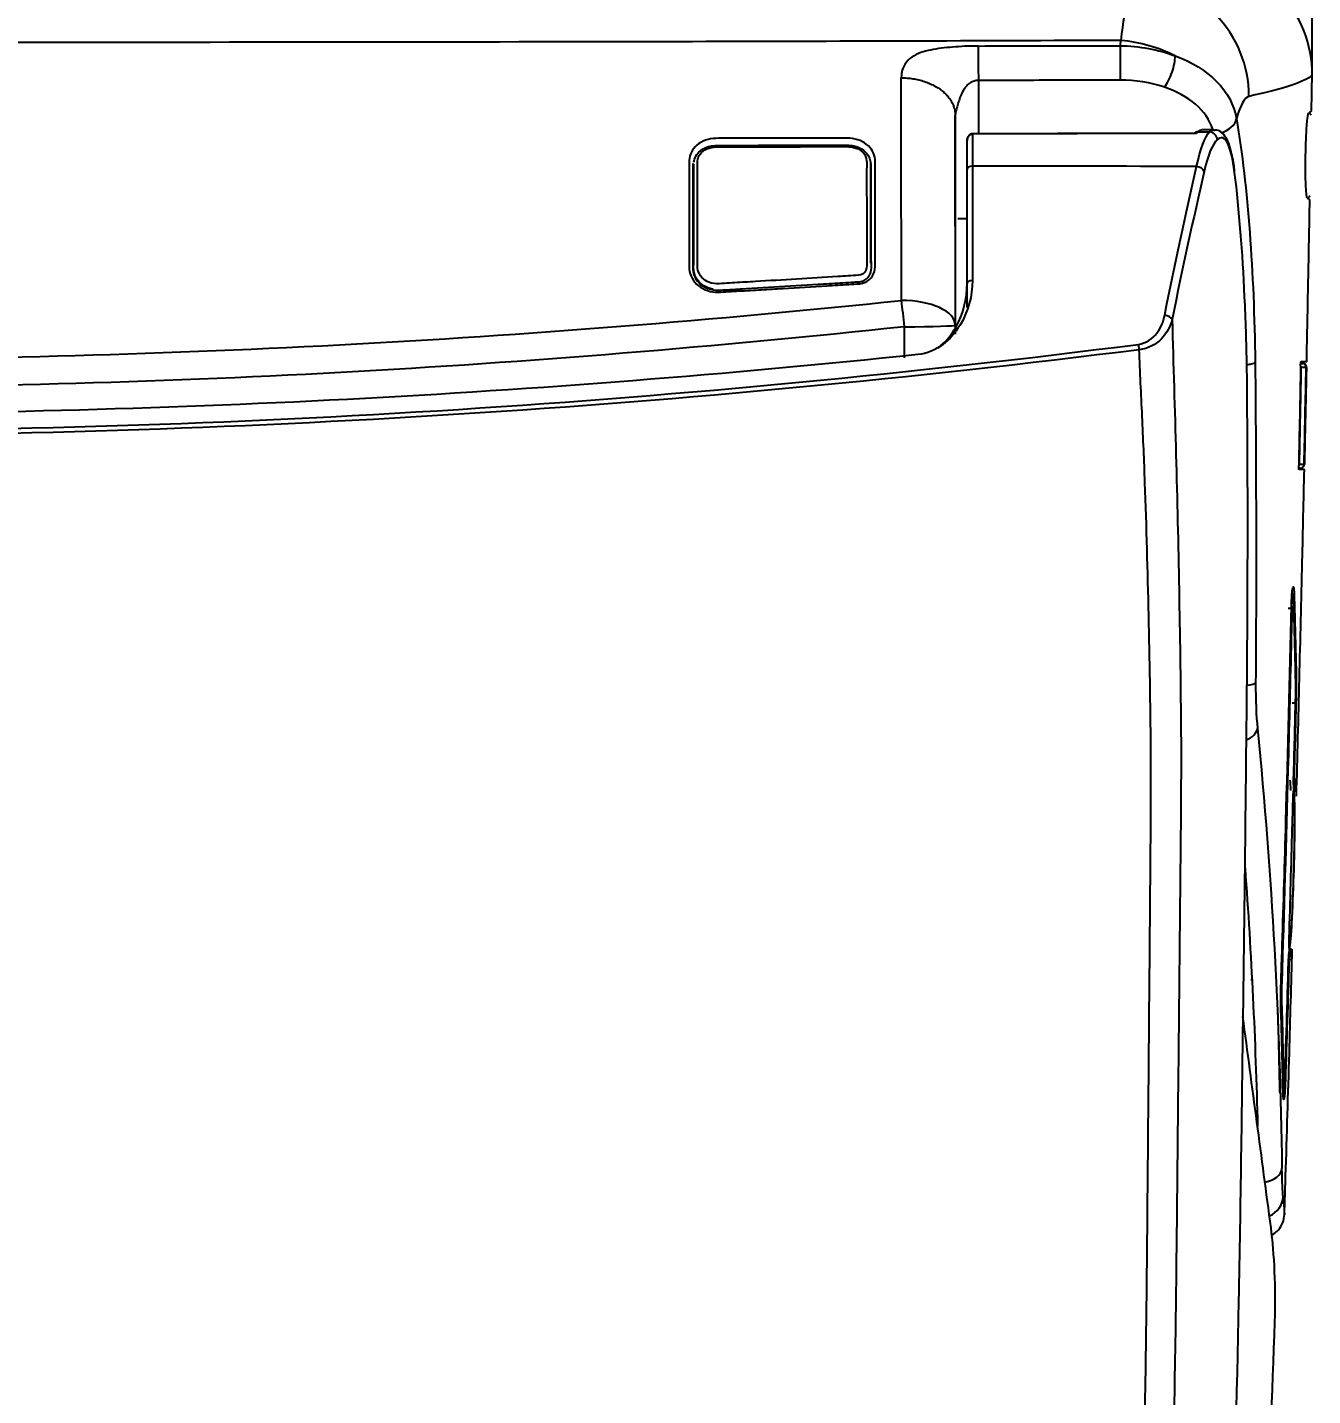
# Model space of a CAD drawing. Header units: millimetres. Extents: x 28 to 2364, y 8 to 1657.
# Drawn here: x 1262.8 to 1430, y 1244.9 to 1422.9 of the extents above; entities that cross this region are included whole.
import ezdxf

# ---------------------------------------------------------------- set-up
doc = ezdxf.new("R2010")
doc.units = ezdxf.units.MM
doc.layers.get('Defpoints').update_dxf_attribs({"linetype": 'CONTINUOUS'})
doc.layers.add('1LINE', color=7, linetype='CONTINUOUS')
doc.styles.add('Annotative', font='malgun.ttf')
doc.dimstyles.new('WOO', dxfattribs={"dimtxt": 20, "dimasz": 2, "dimexe": 1.25, "dimexo": 0.3, "dimgap": 1, "dimtad": 1, "dimdec": 1, "dimzin": 1, "dimdsep": 46, "dimtxsty": 'Annotative', "dimcen": 0, "dimclrd": 1, "dimclre": 1, "dimclrt": 2, "dimadec": 0, "dimazin": 0, "dimtfac": 1, "dimtdec": 1, "dimtofl": 0, "dimtmove": 0, "dimatfit": 3, "dimfxl": 0, "dimarcsym": 0})

# ---------------------------------------------------------------- blocks, each defined once
blk = doc.blocks.new('*D24')
at = {"layer": '1LINE', "color": 1, "lineweight": -2}
for p, q in [((1030.33, 1420.06), (1030.33, 1493.99)), ((1429.89, 1416.94), (1429.89, 1493.99)), ((1032.33, 1492.74), (1427.89, 1492.74))]:
    blk.add_line(p, q, dxfattribs=at)
at = {"layer": '1LINE', "color": 1}
for points in [[(1032.33, 1493.08), (1032.33, 1492.41), (1030.33, 1492.74)], [(1427.89, 1493.08), (1427.89, 1492.41), (1429.89, 1492.74)]]:
    blk.add_solid(points, dxfattribs=at)
at = {"layer": 'Defpoints', "color": 0}
for p in [(1429.89, 1492.74), (1030.33, 1419.76), (1429.89, 1416.64)]:
    blk.add_point(p, dxfattribs=at)
at = {"layer": '1LINE', "color": 2, "insert": (1230.11, 1504.08), "char_height": 20, "attachment_point": 5, "style": 'Annotative'}
blk.add_mtext('393', dxfattribs=at)

msp = doc.modelspace()

# ---------------------------------------------------------------- linework, layer by layer
at = {"layer": '1LINE'}
for p, q in [((1385.7, 1408.99), (1385.7, 1409.01)), ((1385.7, 1408.99), (1385.7, 1409)), ((1417.1, 1409.55), (1415.58, 1409.55)), ((1372.45, 1403.75), (1372.55, 1403.75)), ((1385, 1397.96), (1383.8, 1397.96)), ((1385, 1387.94), (1385, 1389.38)), ((1385, 1386.44), (1385, 1387.94)), ((1428.44, 1378.63), (1428.39, 1378.63)), ((1428.65, 1379.14), (1428.65, 1379.14)), ((1429.12, 1378.63), (1429.15, 1378.63)), ((1428.2, 1366.03), (1428.14, 1366.03)), ((1428.38, 1365.54), (1428.38, 1365.54)), ((1428.86, 1366.03), (1428.88, 1366.03)), ((1426.77, 1347.3), (1427.27, 1347.29)), ((1425.85, 1298.59), (1425.93, 1298.59))]:
    msp.add_line(p, q, dxfattribs=at)
for centre, start, end in [((1429.29, 1411.24), 22.0165, 70.3541), ((1428.62, 1378.64), 358.8211, 90)]:
    msp.add_arc(centre, 0.5, start, end, dxfattribs=at)
for centre, major_axis, ratio, start_param, end_param in [((1406.9, 1414), (3.18, -14.66), 0.983811, 1.353752, 2.924823), ((1404.92, 1418.28), (-0.01, 3), 0.002155, 0.747299, 2.433415), ((1405.09, 1410.09), (14.64, -3.25), 0.730475, 1.241289, 1.733866), ((1410.67, 1417.35), (0.98, 2.84), 0.351197, 3.918501, 5.521474), ((1429.29, 1411.24), (-0.353, 0.354), 0.998779, 4.312995, 5.189593), ((1417.11, 1410.98), (2.96, 0.5), 0.671351, 4.906311, 6.02294), ((1415.02, 1408.77), (0.331, -0.374), 0.957574, 2.395605, 3.238687), ((1416.56, 1408.28), (-0.665, 0.747), 0.957771, 3.97506, 5.534781), ((1385.7, 1404.37), (-0.7, 0), 0.620566, 4.718656, 6.283185), ((1414.87, 1404.15), (-0.975, 0.221), 0.610565, 3.442365, 4.858317), ((1385.7, 1389.55), (-0.7, 0), 0.550879, 4.718071, 6.283185), ((1376.47, 1384.14), (7, 0), 0.457169, 0, 1.570126), ((1376.47, 1384.14), (0.7, -6.97), 0.05184, 1.533768, 2.04298), ((1410.72, 1384.89), (-0.981, 0.193), 0.51643, 3.450471, 4.819785), ((1376.47, 1384.14), (7, 0), 0.031728, 4.767648, 6.283185), ((1407.31, 1381.13), (-0.127, 0.992), 0.06864, 4.504557, 5.239182), ((1427.94, 1378.64), (0, 0.5), 0.998236, 4.694112, 5.105537), ((1428.62, 1378.64), (0, 0.5), 0.99955, 4.691822, 6.283185), ((1428.65, 1378.64), (0, 0.5), 0.999606, 4.691641, 6.283185), ((1428.66, 1378.64), (0, -0.5), 0.999632, 1.549957, 3.141593), ((1427.7, 1366.04), (0, 0.5), 0.998311, 4.291656, 4.692327), ((1428.35, 1366.04), (0, 0.5), 0.999608, 3.141593, 4.690576), ((1428.38, 1366.04), (0, 0.5), 0.999662, 3.141593, 4.690429), ((1428.39, 1366.04), (0, -0.5), 0.999687, 0, 1.548762), ((1427.04, 1349.18), (0.5, 0.017), 0.642573, 5.469169, 6.195837), ((1419.58, 1337.66), (3, -0.02), 0.149272, 5.369061, 6.124339), ((1427.31, 1338.54), (0.5, 0.008), 0.642737, 5.755838, 6.22024), ((1427.29, 1335.01), (0.5, -0.012), 0.001212, 4.712449, 6.237741), ((1419.82, 1331.73), (2.99, 0.29), 0.641004, 5.186513, 6.083732), ((1427.04, 1325.41), (0.496, 0.06), 0.954637, 5.69433, 6.129544), ((1427.04, 1325.41), (0.5, -0.013), 0.001276, 5.813795, 6.23763), ((1427, 1323.51), (0.498, 0.044), 0.929328, 6.021694, 6.160616), ((1426.44, 1303.14), (-0.495, 0.073), 0.928649, 3.267856, 3.397069), ((1426.38, 1301.3), (-0.492, 0.09), 0.954063, 3.300654, 3.739914), ((1426.38, 1301.3), (-0.5, 0.015), 0.001443, 2.677946, 3.09416), ((1425.68, 1285.23), (0.5, 0.009), 0.642732, 5.700607, 6.206056), ((1422.97, 1274.51), (3, 0.04), 0.642754, 4.964863, 6.210075), ((1423.12, 1270.83), (2.99, 0.3), 0.948876, 5.04042, 6.144626)]:
    msp.add_ellipse(centre, major_axis=major_axis, ratio=ratio, start_param=start_param, end_param=end_param, dxfattribs=at)
for points, knots in [([(1429.89, 1416.64), (1429.95, 1420.64), (1428.36, 1424.58), (1422.83, 1430.21), (1418.9, 1431.89), (1414.9, 1431.89)], [0, 0, 0, 0, 0.5, 0.5, 1, 1, 1, 1]), ([(1405.05, 1421.17), (1405.32, 1423.56), (1405.62, 1425.42), (1406.25, 1428.11), (1406.58, 1428.85), (1406.9, 1428.99)], [0, 0, 0, 0, 0.5, 0.5, 1, 1, 1, 1]), ([(1405.05, 1421.17), (1386.46, 1421.1), (1367.87, 1421.04), (1322.51, 1420.95), (1295.76, 1420.92), (1255.99, 1420.9), (1242.98, 1420.9), (1229.97, 1420.9)], [0, 0, 0, 0, 0.318561, 0.318561, 0.777088, 0.777088, 1, 1, 1, 1]), ([(1386.46, 1420.44), (1388.87, 1420.45), (1391.28, 1420.45), (1397.42, 1420.46), (1401.17, 1420.47), (1404.91, 1420.48)], [0, 0, 0, 0, 0.391451, 0.391451, 1, 1, 1, 1]), ([(1386.46, 1420.44), (1385.23, 1420.44), (1384.14, 1420.38), (1382.11, 1420.21), (1381.16, 1420.1), (1379.38, 1419.74), (1378.54, 1419.49), (1377.48, 1418.75), (1377.16, 1418.45), (1376.65, 1417.61), (1376.45, 1417.09), (1376.45, 1416.3)], [0, 0, 0, 0, 0.25, 0.25, 0.5, 0.5, 0.75, 0.75, 0.875, 0.875, 1, 1, 1, 1]), ([(1386.46, 1420.44), (1386.46, 1419.87), (1386.46, 1419.02), (1386.47, 1417.34), (1386.47, 1416.51), (1386.47, 1415.97)], [0, 0, 0, 0, 0.5, 0.5, 1, 1, 1, 1]), ([(1386.47, 1415.97), (1386.28, 1415.95), (1385.9, 1415.92), (1385.38, 1415.66), (1384.9, 1415.25), (1384.48, 1414.65), (1384.15, 1413.94), (1383.91, 1413.22), (1383.72, 1412.58), (1383.57, 1412.03), (1383.48, 1411.64), (1383.47, 1411.48), (1383.47, 1411.39)], [0, 0, 0, 0, 0.090162, 0.180501, 0.276022, 0.395586, 0.546152, 0.673829, 0.786543, 0.883621, 0.936595, 1, 1, 1, 1]), ([(1404.92, 1416), (1401.17, 1415.99), (1397.43, 1415.98), (1391.28, 1415.97), (1388.88, 1415.97), (1386.47, 1415.97)], [0, 0, 0, 0, 0.60855, 0.60855, 1, 1, 1, 1]), ([(1429.8, 1412.01), (1429.81, 1412.17), (1429.81, 1412.33), (1429.82, 1412.83), (1429.83, 1413.16), (1429.85, 1414.54), (1429.87, 1415.59), (1429.89, 1416.64)], [0, 0, 0, 0, 0.106122, 0.106122, 0.322, 0.322, 1, 1, 1, 1]), ([(1429.25, 1400.7), (1429.18, 1400.7), (1429.11, 1401.3), (1429.03, 1403.33), (1429.02, 1404.76), (1429.06, 1407.63), (1429.12, 1409.06), (1429.27, 1411.11), (1429.35, 1411.7), (1429.43, 1411.7)], [0, 0, 0, 0, 0.25, 0.25, 0.5, 0.5, 0.75, 0.75, 1, 1, 1, 1]), ([(1383.47, 1396.99), (1383.47, 1399.56), (1383.47, 1402.05), (1383.47, 1406.89), (1383.47, 1409.21), (1383.47, 1411.39)], [0, 0, 0, 0, 0.479304, 0.479304, 1, 1, 1, 1]), ([(1420.05, 1410.96), (1420.81, 1406.55), (1421.37, 1401.52), (1422.17, 1390.84), (1422.4, 1385.21), (1422.48, 1379.26)], [0, 0, 0, 0, 0.5, 0.5, 1, 1, 1, 1]), ([(1355.37, 1388.57), (1354.45, 1388.52), (1353.53, 1388.44), (1351.68, 1388.39), (1350.74, 1388.7), (1349.38, 1389.8), (1348.95, 1390.58), (1348.8, 1392.2), (1348.85, 1393), (1348.85, 1396.99), (1348.85, 1400.09), (1348.84, 1403.83), (1348.84, 1404.57), (1348.84, 1406.04), (1349.09, 1406.77), (1350.21, 1407.92), (1351.06, 1408.31), (1352.45, 1408.45), (1352.91, 1408.43), (1353.84, 1408.43), (1354.31, 1408.43), (1358.5, 1408.44), (1362.22, 1408.45), (1366.87, 1408.45), (1367.8, 1408.45), (1369.19, 1408.45), (1369.66, 1408.47), (1370.57, 1408.34), (1371.01, 1408.19), (1372.17, 1407.59), (1372.71, 1406.94), (1373.15, 1405.52), (1373.04, 1404.76), (1373.05, 1401.03), (1373.05, 1397.93), (1373.05, 1393.93), (1373.05, 1393.13), (1373.05, 1391.91), (1373.06, 1391.5), (1372.85, 1390.72), (1372.62, 1390.33), (1371.95, 1389.75), (1371.51, 1389.55), (1370.56, 1389.48), (1370.09, 1389.46), (1368.66, 1389.37), (1367.71, 1389.31), (1364.86, 1389.13), (1362.97, 1389.01), (1360.12, 1388.85), (1359.17, 1388.79), (1357.27, 1388.68), (1356.29, 1388.62), (1355.37, 1388.57)], [0, 0, 0, 0, 0.03125, 0.03125, 0.0625, 0.0625, 0.09375, 0.09375, 0.125, 0.125, 0.25, 0.25, 0.28125, 0.28125, 0.3125, 0.3125, 0.34375, 0.34375, 0.359375, 0.359375, 0.375, 0.375, 0.5, 0.5, 0.53125, 0.53125, 0.546875, 0.546875, 0.5625, 0.5625, 0.59375, 0.59375, 0.625, 0.625, 0.75, 0.75, 0.78125, 0.78125, 0.796875, 0.796875, 0.8125, 0.8125, 0.828125, 0.828125, 0.84375, 0.84375, 0.875, 0.875, 0.9375, 0.9375, 0.96875, 0.96875, 1, 1, 1, 1]), ([(1385.7, 1409.01), (1385.69, 1409.01), (1385.61, 1409.02), (1385.48, 1408.98), (1385.33, 1408.89), (1385.22, 1408.78), (1385.13, 1408.65), (1385.04, 1408.46), (1385.01, 1408.26), (1385, 1408.13), (1385, 1408.09)], [0, 0, 0, 0, 0.019754, 0.159392, 0.2677, 0.371656, 0.498161, 0.617189, 0.88008, 1, 1, 1, 1]), ([(1385, 1408.09), (1385, 1408.09), (1385, 1408.09), (1385, 1408.1), (1385, 1408.1), (1385, 1408.1), (1385, 1408.1), (1385, 1408.11), (1385, 1408.11), (1385, 1408.12), (1385, 1408.12), (1385, 1408.13), (1385.01, 1408.14), (1385.01, 1408.15), (1385.01, 1408.16), (1385.01, 1408.18), (1385.01, 1408.19), (1385.01, 1408.22), (1385.01, 1408.24), (1385.02, 1408.28), (1385.02, 1408.31), (1385.04, 1408.38), (1385.05, 1408.42), (1385.1, 1408.56), (1385.15, 1408.66), (1385.27, 1408.81), (1385.35, 1408.87), (1385.46, 1408.94), (1385.5, 1408.95), (1385.57, 1408.97), (1385.6, 1408.98), (1385.65, 1408.99), (1385.68, 1408.99), (1385.7, 1408.99)], [0, 0, 0, 0, 0.004172, 0.004172, 0.009005, 0.009005, 0.013239, 0.013239, 0.019455, 0.019455, 0.028585, 0.028585, 0.041999, 0.041999, 0.061739, 0.061739, 0.090909, 0.090909, 0.13448, 0.13448, 0.201315, 0.201315, 0.312428, 0.312428, 0.572876, 0.572876, 0.787351, 0.787351, 0.879839, 0.879839, 0.943073, 0.943073, 1, 1, 1, 1]), ([(1414.83, 1409.06), (1414.66, 1409.06), (1414.48, 1409.06), (1413.97, 1409.06), (1413.64, 1409.06), (1411.97, 1409.05), (1410.64, 1409.05), (1403.97, 1409.04), (1398.64, 1409.04), (1392.87, 1409.02), (1392.43, 1409.02), (1389.89, 1409.01), (1387.8, 1409), (1385.7, 1408.99)], [0, 0, 0, 0, 0.018051, 0.018051, 0.05238, 0.05238, 0.189697, 0.189697, 0.738965, 0.738965, 0.784329, 0.784329, 1, 1, 1, 1]), ([(1414.83, 1409.06), (1414.83, 1409.06), (1414.83, 1409.06), (1414.73, 1409.07), (1414.63, 1409.08), (1414.53, 1409.08)], [0, 0, 0, 0, 0.025381, 0.025381, 1, 1, 1, 1]), ([(1414.67, 1409.13), (1414.67, 1409.13), (1414.66, 1409.12), (1414.57, 1409.07), (1414.55, 1409.08), (1414.55, 1409.08)], [0, 0, 0, 0, 0.050012, 0.736625, 1, 1, 1, 1]), ([(1414.66, 1409.11), (1414.67, 1409.13), (1414.69, 1409.14), (1414.72, 1409.15), (1414.73, 1409.15), (1414.77, 1409.13), (1414.8, 1409.1), (1414.83, 1409.06), (1414.83, 1409.06), (1414.83, 1409.06)], [0, 0, 0, 0, 0.283573, 0.283573, 0.502172, 0.502172, 0.992176, 0.992176, 1, 1, 1, 1]), ([(1415.02, 1409.26), (1415.12, 1409.26), (1415.22, 1409.26), (1415.35, 1409.26), (1415.38, 1409.26), (1415.42, 1409.26), (1415.43, 1409.26), (1415.43, 1409.26), (1415.43, 1409.26), (1415.81, 1409.26), (1416.18, 1409.26), (1416.56, 1409.26)], [0, 0, 0, 0, 0.190784, 0.190784, 0.25814, 0.25814, 0.26656, 0.26656, 0.268665, 0.268665, 1, 1, 1, 1]), ([(1416.56, 1409.26), (1416.57, 1409.27), (1416.59, 1409.28), (1416.6, 1409.3), (1416.6, 1409.3), (1416.6, 1409.3)], [0, 0, 0, 0, 0.999836, 0.999836, 1, 1, 1, 1]), ([(1419.81, 1404.17), (1419.78, 1404.46), (1419.63, 1405.62), (1419.22, 1407.39), (1418.71, 1408.67), (1417.75, 1409.57), (1417.22, 1409.47), (1417.07, 1409.42)], [0, 0, 0, 0, 0.095978, 0.394586, 0.711076, 0.920174, 1, 1, 1, 1]), ([(1419.81, 1403.97), (1419.59, 1405.75), (1419.27, 1407.09), (1418.49, 1408.57), (1418.02, 1408.68), (1417.53, 1408.25)], [0, 0, 0, 0, 0.5, 0.5, 1, 1, 1, 1]), ([(1349.46, 1405.35), (1349.56, 1406.31), (1350.37, 1407.06), (1351.9, 1407.51), (1352.45, 1407.51), (1353.53, 1407.51), (1354.07, 1407.51), (1356.78, 1407.52), (1358.94, 1407.52), (1363.27, 1407.53), (1365.44, 1407.53), (1368.14, 1407.53), (1368.68, 1407.54), (1369.77, 1407.53), (1370.33, 1407.48), (1371.33, 1407.07), (1371.76, 1406.76), (1372.2, 1406.14), (1372.31, 1405.92), (1372.44, 1405.45), (1372.45, 1405.18), (1372.45, 1404.98)], [0, 0, 0, 0, 0.125, 0.125, 0.1875, 0.1875, 0.25, 0.25, 0.5, 0.5, 0.75, 0.75, 0.8125, 0.8125, 0.875, 0.875, 0.9375, 0.9375, 0.96875, 0.96875, 1, 1, 1, 1]), ([(1352.1, 1389.55), (1352.54, 1389.48), (1352.99, 1389.54), (1353.89, 1389.59), (1354.33, 1389.62), (1355.67, 1389.7), (1356.57, 1389.74), (1359.25, 1389.9), (1361.04, 1390.01), (1364.61, 1390.22), (1366.4, 1390.33), (1369.08, 1390.5), (1369.98, 1390.56), (1371.32, 1390.64), (1371.71, 1390.92), (1372, 1391.65), (1371.95, 1392.03), (1371.95, 1395.4), (1371.95, 1398.32), (1371.94, 1402.55), (1371.94, 1403.94), (1371.95, 1405.65), (1371.88, 1406), (1371.49, 1406.61), (1371.19, 1406.87), (1370.45, 1407.23), (1370.02, 1407.32), (1369.19, 1407.36), (1368.77, 1407.35), (1365.01, 1407.35), (1361.66, 1407.34), (1356.64, 1407.33), (1354.97, 1407.33), (1352.88, 1407.33), (1352.46, 1407.35), (1351.63, 1407.25), (1351.24, 1407.12), (1350.57, 1406.74), (1350.31, 1406.47), (1349.97, 1405.88), (1349.94, 1405.54), (1349.94, 1402.6), (1349.95, 1399.9), (1349.95, 1395.74), (1349.95, 1394.33), (1349.95, 1392.19), (1349.84, 1391.44), (1350.36, 1390.46), (1350.63, 1390.17), (1351.29, 1389.74), (1351.65, 1389.61), (1352.1, 1389.55)], [0, 0, 0, 0, 0.015625, 0.015625, 0.03125, 0.03125, 0.0625, 0.0625, 0.125, 0.125, 0.1875, 0.1875, 0.21875, 0.21875, 0.234375, 0.234375, 0.25, 0.25, 0.375, 0.375, 0.4375, 0.4375, 0.453125, 0.453125, 0.46875, 0.46875, 0.484375, 0.484375, 0.5, 0.5, 0.625, 0.625, 0.6875, 0.6875, 0.703125, 0.703125, 0.71875, 0.71875, 0.734375, 0.734375, 0.75, 0.75, 0.875, 0.875, 0.9375, 0.9375, 0.96875, 0.96875, 0.984375, 0.984375, 1, 1, 1, 1]), ([(1349.35, 1405.15), (1349.34, 1402.85), (1349.35, 1400.49), (1349.35, 1396.86), (1349.35, 1395.64), (1349.35, 1393.78), (1349.35, 1393.15), (1349.35, 1391.9), (1349.29, 1391.26), (1349.47, 1390.68)], [0, 0, 0, 0, 0.5, 0.5, 0.75, 0.75, 0.875, 0.875, 1, 1, 1, 1]), ([(1349.6, 1390.62), (1349.37, 1391.24), (1349.45, 1391.9), (1349.45, 1393.15), (1349.45, 1393.77), (1349.45, 1395.62), (1349.45, 1396.84), (1349.45, 1400.45), (1349.44, 1402.82), (1349.45, 1405.09)], [0, 0, 0, 0, 0.125, 0.125, 0.25, 0.25, 0.5, 0.5, 1, 1, 1, 1]), ([(1372.35, 1390.69), (1372.63, 1391.23), (1372.55, 1391.87), (1372.55, 1393.13), (1372.55, 1393.75), (1372.55, 1395.62), (1372.55, 1396.85), (1372.55, 1400.49), (1372.54, 1402.82), (1372.55, 1405.16)], [0, 0, 0, 0, 0.125, 0.125, 0.25, 0.25, 0.5, 0.5, 1, 1, 1, 1]), ([(1372.45, 1404.98), (1372.44, 1403.99), (1372.45, 1402.93), (1372.45, 1400.85), (1372.45, 1399.79), (1372.45, 1396.6), (1372.45, 1394.42), (1372.45, 1392.19)], [0, 0, 0, 0, 0.25, 0.25, 0.5, 0.5, 1, 1, 1, 1]), ([(1385.7, 1404.8), (1385.7, 1402.4), (1385.7, 1399.97), (1385.7, 1396.25), (1385.7, 1395), (1385.7, 1393.43), (1385.7, 1393.11), (1385.7, 1392.64), (1385.7, 1392.48), (1385.7, 1392.25), (1385.7, 1392.17), (1385.7, 1392.09), (1385.7, 1392.08), (1385.7, 1392.08), (1385.7, 1392.07), (1385.7, 1392.05), (1385.7, 1392.03), (1385.7, 1391.93), (1385.7, 1391.85), (1385.7, 1391.45), (1385.7, 1391.14), (1385.7, 1390.53), (1385.7, 1390.23), (1385.7, 1389.94)], [0, 0, 0, 0, 0.499566, 0.499566, 0.749729, 0.749729, 0.812292, 0.812292, 0.843573, 0.843573, 0.859214, 0.859214, 0.859458, 0.859458, 0.860436, 0.860436, 0.864346, 0.864346, 0.879987, 0.879987, 0.94255, 0.94255, 1, 1, 1, 1]), ([(1229.97, 894.54), (1242.7, 894.54), (1255.51, 896.77), (1279.49, 904.33), (1290.81, 909.66), (1307.01, 919.49), (1312.29, 923.1), (1322.3, 930.79), (1327.06, 934.88), (1336.17, 943.53), (1340.5, 948.08), (1348.79, 957.58), (1352.77, 962.55), (1363.98, 977.8), (1370.54, 988.44), (1378.99, 1005.13), (1381.5, 1010.86), (1385.23, 1019.46), (1386.45, 1022.34), (1388.62, 1028.24), (1389.59, 1031.25), (1391.55, 1037.26), (1392.59, 1040.25), (1394.57, 1046.24), (1395.48, 1049.27), (1398.02, 1058.39), (1399.45, 1064.51), (1401.82, 1073.66), (1402.55, 1076.72), (1403.81, 1082.86), (1404.38, 1085.95), (1406.11, 1095.19), (1407.25, 1101.35), (1408.84, 1110.61), (1409.35, 1113.7), (1410.2, 1119.91), (1410.57, 1123.02), (1411.68, 1132.35), (1412.4, 1138.57), (1414.44, 1157.25), (1415.68, 1169.72), (1418.75, 1207.21), (1419.9, 1232.2), (1420.61, 1269.68), (1420.76, 1282.17), (1421.09, 1307.13), (1421.24, 1319.6), (1421.49, 1344.53), (1421.55, 1356.98), (1421.47, 1370.98), (1421.46, 1372.54), (1421.43, 1375.65), (1421.43, 1377.21), (1421.35, 1381.84), (1421.25, 1384.88), (1420.84, 1393.63), (1420.42, 1399.07), (1419.81, 1403.97)], [0, 0, 0, 0, 0.0625, 0.0625, 0.125, 0.125, 0.15625, 0.15625, 0.1875, 0.1875, 0.21875, 0.21875, 0.25, 0.25, 0.3125, 0.3125, 0.34375, 0.34375, 0.359375, 0.359375, 0.375, 0.375, 0.390625, 0.390625, 0.40625, 0.40625, 0.4375, 0.4375, 0.453125, 0.453125, 0.46875, 0.46875, 0.5, 0.5, 0.515625, 0.515625, 0.53125, 0.53125, 0.5625, 0.5625, 0.625, 0.625, 0.75, 0.75, 0.8125, 0.8125, 0.875, 0.875, 0.9375, 0.9375, 0.945312, 0.945312, 0.953125, 0.953125, 0.96875, 0.96875, 1, 1, 1, 1]), ([(1385, 1389.55), (1385, 1389.85), (1385, 1390.14), (1385, 1390.75), (1385, 1391.06), (1385, 1391.46), (1385, 1391.54), (1385, 1391.64), (1385, 1391.66), (1385, 1391.68), (1385, 1391.69), (1385, 1391.69), (1385, 1391.69), (1385, 1391.77), (1385, 1391.85), (1385, 1392.09), (1385, 1392.25), (1385, 1392.72), (1385, 1393.03), (1385, 1394.6), (1385, 1395.85), (1385, 1399.55), (1385, 1401.98), (1385, 1404.37)], [0, 0, 0, 0, 0.057449, 0.057449, 0.120012, 0.120012, 0.135652, 0.135652, 0.139562, 0.139562, 0.14054, 0.14054, 0.140784, 0.140784, 0.156425, 0.156425, 0.187706, 0.187706, 0.250268, 0.250268, 0.500429, 0.500429, 1, 1, 1, 1]), ([(1429.58, 1400.96), (1429.56, 1400.91), (1429.53, 1400.86), (1429.45, 1400.77), (1429.41, 1400.73), (1429.34, 1400.69), (1429.31, 1400.68), (1429.28, 1400.67)], [0, 0, 0, 0, 0.449898, 0.449898, 0.815593, 0.815593, 1, 1, 1, 1]), ([(1429.18, 1379.34), (1429.25, 1382.85), (1429.32, 1386.35), (1429.46, 1393.37), (1429.53, 1396.88), (1429.59, 1400.39)], [0, 0, 0, 0, 0.499589, 0.499589, 1, 1, 1, 1]), ([(1383.47, 1397.17), (1383.47, 1397.17), (1383.47, 1396.58), (1383.47, 1394.37), (1383.47, 1392.59), (1383.47, 1388.9), (1383.47, 1387), (1383.47, 1384.1), (1383.47, 1383.19), (1383.47, 1382.98), (1383.47, 1382.97), (1383.47, 1382.97)], [0, 0, 0, 0, 0.220099, 0.220099, 0.470099, 0.470099, 0.720098, 0.720098, 0.970098, 0.970098, 1, 1, 1, 1]), ([(1349.47, 1390.68), (1349.73, 1389.9), (1350.4, 1389.21), (1352.18, 1388.57), (1353.19, 1388.7), (1356.06, 1388.88), (1357.97, 1388.98), (1361.8, 1389.21), (1363.71, 1389.32), (1366.58, 1389.5), (1367.54, 1389.56), (1368.97, 1389.65), (1369.45, 1389.68), (1370.17, 1389.72), (1370.41, 1389.74), (1370.89, 1389.77), (1371.13, 1389.77), (1371.36, 1389.84)], [0, 0, 0, 0, 0.125, 0.125, 0.25, 0.25, 0.5, 0.5, 0.75, 0.75, 0.875, 0.875, 0.9375, 0.9375, 0.96875, 0.96875, 1, 1, 1, 1]), ([(1351.96, 1388.82), (1351.63, 1388.87), (1351.3, 1388.97), (1350.7, 1389.26), (1350.42, 1389.46), (1349.98, 1389.92), (1349.8, 1390.18), (1349.65, 1390.51), (1349.62, 1390.56), (1349.6, 1390.62), (1349.6, 1390.62), (1349.6, 1390.62)], [0, 0, 0, 0, 0.313343, 0.313343, 0.633689, 0.633689, 0.939041, 0.939041, 0.999981, 0.999981, 1, 1, 1, 1]), ([(1371.36, 1389.84), (1371.36, 1389.84), (1371.36, 1389.84), (1371.41, 1389.86), (1371.46, 1389.87), (1371.7, 1389.98), (1371.88, 1390.1), (1372.15, 1390.37), (1372.27, 1390.52), (1372.35, 1390.69), (1372.35, 1390.69), (1372.35, 1390.69)], [0, 0, 0, 0, 0.00004, 0.00004, 0.109909, 0.109909, 0.558494, 0.558494, 0.99996, 0.99996, 1, 1, 1, 1]), ([(1385.7, 1389.94), (1385.7, 1387.91), (1385.17, 1385.88), (1383.48, 1383.15), (1382.75, 1382.3), (1380.93, 1380.93), (1379.81, 1380.42), (1378.59, 1380.29)], [0, 0, 0, 0, 0.5, 0.5, 0.75, 0.75, 1, 1, 1, 1]), ([(1381.23, 1381.16), (1381.34, 1381.25), (1381.45, 1381.33), (1382.38, 1382.1), (1383.03, 1382.95), (1384.54, 1385.62), (1385, 1387.59), (1385, 1389.55)], [0, 0, 0, 0, 0.040314, 0.040314, 0.360209, 0.360209, 1, 1, 1, 1]), ([(1411.69, 1384.86), (1411.83, 1378.98), (1412.02, 1373.12), (1412.33, 1361.43), (1412.47, 1355.58), (1412.68, 1343.89), (1412.77, 1338.04), (1412.87, 1326.33), (1412.81, 1320.47), (1412.64, 1302.89), (1412.52, 1291.16), (1412.27, 1267.69), (1412.18, 1255.95), (1411.47, 1220.7), (1410.35, 1197.15), (1407.4, 1161.79), (1406.24, 1149.99), (1404.3, 1132.3), (1403.62, 1126.42), (1402.15, 1114.65), (1401.14, 1108.81), (1398.04, 1091.32), (1395.51, 1079.73), (1391.27, 1062.44), (1389.77, 1056.69), (1386.5, 1045.24), (1384.77, 1039.54), (1380.88, 1028.21), (1378.64, 1022.63), (1373.92, 1011.66), (1371.42, 1006.25), (1363.27, 990.36), (1356.98, 980.22), (1342.74, 960.83), (1334.9, 951.72), (1317.78, 935.27), (1308.43, 927.91), (1293.11, 918.32), (1287.78, 915.35), (1276.92, 910.13), (1271.36, 907.86), (1259.93, 904.07), (1254.04, 902.53), (1245.08, 900.88), (1242.08, 900.44), (1236.05, 899.81), (1232.97, 899.62), (1229.97, 899.57)], [0, 0, 0, 0, 0.03125, 0.03125, 0.0625, 0.0625, 0.09375, 0.09375, 0.125, 0.125, 0.1875, 0.1875, 0.25, 0.25, 0.375, 0.375, 0.4375, 0.4375, 0.46875, 0.46875, 0.5, 0.5, 0.5625, 0.5625, 0.59375, 0.59375, 0.625, 0.625, 0.65625, 0.65625, 0.6875, 0.6875, 0.75, 0.75, 0.8125, 0.8125, 0.875, 0.875, 0.90625, 0.90625, 0.9375, 0.9375, 0.96875, 0.96875, 0.984375, 0.984375, 1, 1, 1, 1]), ([(1407.3, 1381.63), (1408.29, 1381.76), (1409.12, 1382.36), (1410.22, 1383.77), (1410.55, 1384.58), (1410.72, 1385.42)], [0, 0, 0, 0, 0.5, 0.5, 1, 1, 1, 1]), ([(1411.69, 1384.86), (1411.47, 1383.96), (1411.02, 1383.09), (1409.59, 1381.64), (1408.56, 1381.06), (1407.4, 1380.93)], [0, 0, 0, 0, 0.5, 0.5, 1, 1, 1, 1]), ([(1376.86, 1383.92), (1352.48, 1381.31), (1328.04, 1379.3), (1279.04, 1376.63), (1254.52, 1375.98), (1229.97, 1375.98)], [0, 0, 0, 0, 0.5, 0.5, 1, 1, 1, 1]), ([(1229.97, 903.05), (1235.97, 903.12), (1241.9, 903.78), (1253.66, 905.96), (1259.45, 907.48), (1270.67, 911.24), (1276.14, 913.49), (1286.8, 918.68), (1292.03, 921.62), (1307.05, 931.11), (1316.19, 938.4), (1328.75, 950.6), (1332.76, 954.88), (1340.42, 963.79), (1344.1, 968.46), (1354.54, 982.79), (1360.69, 992.78), (1368.64, 1008.43), (1371.07, 1013.76), (1375.7, 1024.55), (1377.85, 1030.05), (1383.51, 1046.79), (1386.59, 1058.07), (1392.15, 1080.75), (1394.59, 1092.15), (1397.61, 1109.36), (1398.58, 1115.1), (1400, 1126.67), (1400.67, 1132.47), (1402.57, 1149.86), (1403.7, 1161.47), (1406.58, 1196.25), (1407.69, 1219.41), (1408.37, 1254.09), (1408.45, 1265.64), (1408.65, 1288.73), (1408.76, 1300.27), (1408.89, 1317.57), (1408.96, 1323.33), (1408.86, 1334.85), (1408.76, 1340.61), (1408.51, 1352.13), (1408.35, 1357.88), (1408.04, 1366.51), (1407.92, 1369.39), (1407.66, 1375.15), (1407.49, 1378.04), (1407.4, 1380.93)], [0, 0, 0, 0, 0.03125, 0.03125, 0.0625, 0.0625, 0.09375, 0.09375, 0.125, 0.125, 0.1875, 0.1875, 0.21875, 0.21875, 0.25, 0.25, 0.3125, 0.3125, 0.34375, 0.34375, 0.375, 0.375, 0.4375, 0.4375, 0.5, 0.5, 0.53125, 0.53125, 0.5625, 0.5625, 0.625, 0.625, 0.75, 0.75, 0.8125, 0.8125, 0.875, 0.875, 0.90625, 0.90625, 0.9375, 0.9375, 0.96875, 0.96875, 0.984375, 0.984375, 1, 1, 1, 1]), ([(1422.48, 1379.26), (1422.43, 1379.22), (1422.32, 1379.15), (1421.97, 1379.04), (1421.63, 1378.97), (1421.43, 1378.94), (1421.42, 1378.94)], [0, 0, 0, 0, 0.311796, 0.638012, 0.978643, 1, 1, 1, 1]), ([(1422.48, 1379.26), (1422.48, 1378.76), (1422.49, 1378.27), (1422.55, 1371.32), (1422.58, 1364.86), (1422.61, 1351.46), (1422.59, 1344.51), (1422.54, 1337.57)], [0, 0, 0, 0, 0.035538, 0.035538, 0.500613, 0.500613, 1, 1, 1, 1]), ([(1428.44, 1378.63), (1428.43, 1378.3), (1428.43, 1377.96), (1428.4, 1376.3), (1428.37, 1374.96), (1428.3, 1371.1), (1428.25, 1368.56), (1428.2, 1366.03)], [0, 0, 0, 0, 0.079345, 0.079345, 0.396724, 0.396724, 1, 1, 1, 1]), ([(1428.39, 1378.84), (1428.39, 1378.9), (1428.39, 1378.95), (1428.4, 1379.06), (1428.4, 1379.11), (1428.4, 1379.2), (1428.41, 1379.23), (1428.41, 1379.29), (1428.42, 1379.32), (1428.42, 1379.34), (1428.43, 1379.34), (1428.43, 1379.34)], [0, 0, 0, 0, 0.214585, 0.214585, 0.429151, 0.429151, 0.644014, 0.644014, 0.859285, 0.859285, 1, 1, 1, 1]), ([(1428.65, 1379.14), (1428.65, 1379.14), (1428.65, 1379.14), (1428.66, 1379.14), (1428.66, 1379.14), (1428.66, 1379.14)], [0, 0, 0, 0, 0.528213, 0.528213, 1, 1, 1, 1]), ([(1428.85, 1366.03), (1428.9, 1368.13), (1428.94, 1370.24), (1429.03, 1374.44), (1429.08, 1376.53), (1429.12, 1378.63)], [0, 0, 0, 0, 0.500868, 0.500868, 1, 1, 1, 1]), ([(1429.15, 1378.63), (1429.14, 1378.3), (1429.13, 1377.96), (1429.1, 1376.3), (1429.07, 1374.96), (1428.99, 1371.1), (1428.93, 1368.56), (1428.88, 1366.03)], [0, 0, 0, 0, 0.079343, 0.079343, 0.396716, 0.396716, 1, 1, 1, 1]), ([(1428.89, 1366.03), (1428.9, 1366.36), (1428.91, 1366.7), (1428.94, 1368.36), (1428.97, 1369.69), (1429.06, 1373.56), (1429.11, 1376.1), (1429.16, 1378.63)], [0, 0, 0, 0, 0.079343, 0.079343, 0.396715, 0.396715, 1, 1, 1, 1]), ([(1429.16, 1378.63), (1429.16, 1378.63), (1429.16, 1378.63), (1429.15, 1378.63), (1429.15, 1378.63), (1429.15, 1378.63)], [0, 0, 0, 0, 0.471787, 0.471787, 1, 1, 1, 1]), ([(1427.85, 1322.86), (1428.12, 1333.04), (1428.37, 1343.22), (1428.7, 1357.38), (1428.79, 1361.36), (1428.88, 1365.34)], [0, 0, 0, 0, 0.718816, 0.718816, 1, 1, 1, 1]), ([(1428.16, 1365.34), (1428.16, 1365.34), (1428.15, 1365.35), (1428.15, 1365.39), (1428.15, 1365.41), (1428.14, 1365.48), (1428.14, 1365.53), (1428.14, 1365.62), (1428.14, 1365.68), (1428.14, 1365.77), (1428.14, 1365.8), (1428.14, 1365.84)], [0, 0, 0, 0, 0.215258, 0.215258, 0.430535, 0.430535, 0.645524, 0.645524, 0.860126, 0.860126, 1, 1, 1, 1]), ([(1428.39, 1365.54), (1428.39, 1365.54), (1428.39, 1365.54), (1428.38, 1365.54), (1428.38, 1365.54), (1428.38, 1365.54)], [0, 0, 0, 0, 0.475152, 0.475152, 1, 1, 1, 1]), ([(1428.88, 1366.03), (1428.88, 1366.03), (1428.88, 1366.03), (1428.89, 1366.03), (1428.89, 1366.03), (1428.89, 1366.03)], [0, 0, 0, 0, 0.524848, 0.524848, 1, 1, 1, 1]), ([(1427.19, 1347.56), (1427.19, 1347.63), (1427.19, 1347.69), (1427.2, 1348.04), (1427.22, 1348.32), (1427.24, 1348.83), (1427.26, 1349.07), (1427.3, 1349.48), (1427.32, 1349.66), (1427.36, 1349.91), (1427.38, 1350), (1427.43, 1350.08), (1427.45, 1350.07), (1427.48, 1349.96), (1427.5, 1349.85), (1427.53, 1349.57), (1427.54, 1349.38), (1427.54, 1349.17)], [0, 0, 0, 0, 0.032243, 0.032243, 0.1704, 0.1704, 0.308927, 0.308927, 0.447585, 0.447585, 0.586089, 0.586089, 0.72425, 0.72425, 0.862134, 0.862134, 1, 1, 1, 1]), ([(1427.19, 1347.56), (1427.2, 1347.85), (1427.22, 1348.41), (1427.27, 1349.16), (1427.32, 1349.63), (1427.35, 1349.82), (1427.37, 1349.85), (1427.37, 1349.85)], [0, 0, 0, 0, 0.251175, 0.529054, 0.772419, 0.925018, 1, 1, 1, 1]), ([(1425.84, 1298.55), (1425.85, 1298.89), (1425.86, 1299.22), (1425.92, 1300.89), (1425.96, 1302.22), (1426.17, 1308.88), (1426.33, 1314.21), (1426.74, 1328.88), (1426.98, 1338.22), (1427.19, 1347.56)], [0, 0, 0, 0, 0.020397, 0.020397, 0.101987, 0.101987, 0.428345, 0.428345, 1, 1, 1, 1]), ([(1427.48, 1348.27), (1427.48, 1348.29), (1427.47, 1348.49), (1427.45, 1348.69), (1427.43, 1348.86), (1427.37, 1349.01), (1427.32, 1349.1), (1427.28, 1349.14), (1427.27, 1349.15)], [0, 0, 0, 0, 0.042551, 0.482199, 0.762925, 0.869938, 0.9775, 1, 1, 1, 1]), ([(1427.75, 1337.85), (1427.75, 1338.1), (1427.74, 1338.36), (1427.72, 1339.63), (1427.7, 1340.66), (1427.62, 1343.87), (1427.55, 1346.06), (1427.48, 1348.25)], [0, 0, 0, 0, 0.073586, 0.073586, 0.367931, 0.367931, 1, 1, 1, 1]), ([(1427.54, 1349.17), (1427.55, 1348.91), (1427.56, 1348.66), (1427.6, 1347.38), (1427.63, 1346.36), (1427.72, 1343.07), (1427.77, 1340.8), (1427.81, 1338.53)], [0, 0, 0, 0, 0.071939, 0.071939, 0.359698, 0.359698, 1, 1, 1, 1]), ([(1427.27, 1347.29), (1427.26, 1346.95), (1427.25, 1346.62), (1427.21, 1344.95), (1427.18, 1343.62), (1427.02, 1336.96), (1426.89, 1331.63), (1426.5, 1317.06), (1426.23, 1307.82), (1425.93, 1298.59)], [0, 0, 0, 0, 0.020528, 0.020528, 0.102639, 0.102639, 0.431084, 0.431084, 1, 1, 1, 1]), ([(1427.5, 1323.49), (1427.57, 1322.69), (1427.6, 1321.27), (1427.59, 1317.65), (1427.55, 1315.49), (1427.43, 1311.15), (1427.35, 1308.97), (1427.17, 1305.34), (1427.06, 1303.93), (1426.94, 1303.12)], [0, 0, 0, 0, 0.25, 0.25, 0.5, 0.5, 0.75, 0.75, 1, 1, 1, 1]), ([(1427.41, 1322.23), (1427.41, 1322.4), (1427.42, 1322.57), (1427.43, 1322.87), (1427.44, 1323.01), (1427.45, 1323.23), (1427.46, 1323.32), (1427.47, 1323.44), (1427.47, 1323.49), (1427.48, 1323.55), (1427.49, 1323.56), (1427.5, 1323.54), (1427.5, 1323.52), (1427.5, 1323.49)], [0, 0, 0, 0, 0.23533, 0.23533, 0.446237, 0.446237, 0.613367, 0.613367, 0.753056, 0.753056, 0.893709, 0.893709, 1, 1, 1, 1]), ([(1427.41, 1322.32), (1427.41, 1322.42), (1427.42, 1322.67), (1427.44, 1323.02), (1427.45, 1323.28), (1427.47, 1323.4), (1427.47, 1323.44), (1427.47, 1323.44), (1427.47, 1323.44)], [0, 0, 0, 0, 0.194442, 0.522418, 0.755164, 0.887193, 0.980622, 1, 1, 1, 1]), ([(1426.91, 1304.39), (1427.05, 1309.15), (1427.18, 1313.91), (1427.34, 1319.86), (1427.38, 1321.04), (1427.41, 1322.23)], [0, 0, 0, 0, 0.800924, 0.800924, 1, 1, 1, 1]), ([(1427.15, 1304.93), (1427.18, 1305.34), (1427.21, 1305.78), (1427.35, 1308.27), (1427.44, 1310.77), (1427.58, 1315.89), (1427.62, 1318.39), (1427.62, 1321.21), (1427.61, 1321.93), (1427.59, 1322.54)], [0, 0, 0, 0, 0.089287, 0.089287, 0.468163, 0.468163, 0.847039, 0.847039, 1, 1, 1, 1]), ([(1426.91, 1303.18), (1426.91, 1303.18), (1426.91, 1303.18), (1426.91, 1303.19), (1426.91, 1303.25), (1426.9, 1303.37), (1426.9, 1303.62), (1426.9, 1303.98), (1426.91, 1304.25), (1426.91, 1304.39)], [0, 0, 0, 0, 0.001644, 0.053106, 0.135747, 0.273516, 0.469985, 0.734355, 1, 1, 1, 1]), ([(1426.94, 1303.12), (1426.94, 1303.09), (1426.93, 1303.07), (1426.92, 1303.06), (1426.92, 1303.08), (1426.91, 1303.13), (1426.91, 1303.17), (1426.9, 1303.28), (1426.9, 1303.35), (1426.9, 1303.54), (1426.9, 1303.67), (1426.9, 1303.95), (1426.91, 1304.1), (1426.91, 1304.3), (1426.91, 1304.34), (1426.91, 1304.39)], [0, 0, 0, 0, 0.126824, 0.126824, 0.253666, 0.253666, 0.380573, 0.380573, 0.521677, 0.521677, 0.727389, 0.727389, 0.935629, 0.935629, 1, 1, 1, 1]), ([(1426.29, 1268.43), (1426.3, 1268.76), (1426.31, 1269.09), (1426.36, 1270.76), (1426.4, 1272.09), (1426.61, 1278.75), (1426.77, 1284.09), (1427.06, 1293.92), (1427.18, 1298.43), (1427.31, 1302.93)], [0, 0, 0, 0, 0.028969, 0.028969, 0.144844, 0.144844, 0.608346, 0.608346, 1, 1, 1, 1]), ([(1426.11, 1284.3), (1426.11, 1284.55), (1426.1, 1284.81), (1426.08, 1286.08), (1426.05, 1287.1), (1425.98, 1290.42), (1425.91, 1292.72), (1425.83, 1295.02)], [0, 0, 0, 0, 0.0714, 0.0714, 0.357002, 0.357002, 1, 1, 1, 1]), ([(1425.92, 1295.7), (1425.93, 1295.44), (1425.94, 1295.19), (1425.98, 1293.91), (1426.01, 1292.89), (1426.09, 1289.65), (1426.14, 1287.43), (1426.18, 1285.22)], [0, 0, 0, 0, 0.073029, 0.073029, 0.365144, 0.365144, 1, 1, 1, 1]), ([(1426.11, 1284.36), (1426.12, 1284.38), (1426.16, 1284.42), (1426.2, 1284.49), (1426.23, 1284.57), (1426.25, 1284.67), (1426.28, 1284.84), (1426.31, 1285.2), (1426.34, 1285.7), (1426.36, 1286.03), (1426.36, 1286.18)], [0, 0, 0, 0, 0.026131, 0.07295, 0.118599, 0.181288, 0.331983, 0.586951, 0.818945, 1, 1, 1, 1]), ([(1426.41, 1285.91), (1426.41, 1285.84), (1426.4, 1285.77), (1426.39, 1285.42), (1426.38, 1285.14), (1426.35, 1284.63), (1426.34, 1284.39), (1426.3, 1283.98), (1426.29, 1283.81), (1426.25, 1283.55), (1426.23, 1283.47), (1426.2, 1283.39), (1426.18, 1283.4), (1426.15, 1283.51), (1426.14, 1283.61), (1426.12, 1283.9), (1426.12, 1284.08), (1426.11, 1284.3)], [0, 0, 0, 0, 0.033366, 0.033366, 0.171512, 0.171512, 0.309846, 0.309846, 0.448233, 0.448233, 0.586498, 0.586498, 0.724495, 0.724495, 0.862265, 0.862265, 1, 1, 1, 1]), ([(1426.18, 1285.22), (1426.18, 1285.18), (1426.18, 1285.15), (1426.19, 1285.01), (1426.19, 1284.91), (1426.2, 1284.76), (1426.21, 1284.71), (1426.23, 1284.67), (1426.24, 1284.68), (1426.26, 1284.75), (1426.27, 1284.82), (1426.29, 1285), (1426.3, 1285.11), (1426.32, 1285.38), (1426.33, 1285.53), (1426.35, 1285.84), (1426.36, 1286.01), (1426.36, 1286.18)], [0, 0, 0, 0, 0.03284, 0.03284, 0.17085, 0.17085, 0.30916, 0.30916, 0.447614, 0.447614, 0.586008, 0.586008, 0.724171, 0.724171, 0.862098, 0.862098, 1, 1, 1, 1]), ([(1425.73, 1284.2), (1425.73, 1284.2), (1425.73, 1284.2), (1425.71, 1284.24), (1425.71, 1284.3), (1425.69, 1284.5), (1425.69, 1284.63), (1425.68, 1284.83), (1425.68, 1284.87), (1425.68, 1284.91)], [0, 0, 0, 0, 0.133645, 0.133645, 0.521085, 0.521085, 0.907917, 0.907917, 1, 1, 1, 1]), ([(1426.15, 1283.59), (1426.15, 1283.59), (1426.15, 1283.61), (1426.14, 1283.72), (1426.12, 1283.96), (1426.12, 1284.22), (1426.11, 1284.35)], [0, 0, 0, 0, 0.108638, 0.335835, 0.725635, 1, 1, 1, 1]), ([(1426.11, 1270.73), (1426.14, 1270.49), (1426.16, 1270.24), (1426.23, 1269.47), (1426.26, 1268.95), (1426.29, 1268.43)], [0, 0, 0, 0, 0.32025, 0.32025, 1, 1, 1, 1]), ([(1424.64, 1265.76), (1424.65, 1265.77), (1424.66, 1265.78), (1424.99, 1265.95), (1425.27, 1266.18), (1425.75, 1266.71), (1425.94, 1267.03), (1426.2, 1267.7), (1426.28, 1268.07), (1426.29, 1268.43)], [0, 0, 0, 0, 0.012644, 0.012644, 0.336692, 0.336692, 0.669267, 0.669267, 1, 1, 1, 1]), ([(1294.72, 912.1), (1300.02, 914.72), (1305.18, 917.68), (1317.89, 926.12), (1325.12, 932.07), (1338.85, 944.88), (1345.38, 951.79), (1357.38, 966.2), (1362.88, 973.74), (1372.93, 989.5), (1377.49, 997.73), (1385.51, 1014.84), (1388.88, 1023.58), (1398.1, 1050.09), (1403.2, 1068.07), (1409.25, 1095.51), (1411.01, 1104.75), (1413.93, 1123.34), (1415.04, 1132.69), (1417.24, 1151.37), (1418.38, 1160.71), (1420.34, 1179.42), (1421.18, 1188.78), (1423.41, 1216.89), (1424.44, 1235.67), (1425.04, 1254.48)], [0, 0, 0, 0, 0.045904, 0.045904, 0.119296, 0.119296, 0.192688, 0.192688, 0.26608, 0.26608, 0.339472, 0.339472, 0.412864, 0.412864, 0.559648, 0.559648, 0.63304, 0.63304, 0.706432, 0.706432, 0.779824, 0.779824, 0.853216, 0.853216, 1, 1, 1, 1])]:
    msp.add_open_spline(points, degree=3, knots=knots, dxfattribs=at)
for points, degree in [([(1404.91, 1420.48), (1404.95, 1420.71), (1405, 1420.94), (1405.05, 1421.17)], 3), ([(1404.91, 1420.48), (1407.41, 1420.44), (1409.85, 1419.99), (1412.07, 1419.16)], 3), ([(1412.07, 1419.16), (1416.4, 1417.59), (1419.46, 1414.61), (1420.05, 1410.96)], 3), ([(1376.47, 1387.34), (1376.45, 1398.03), (1376.44, 1407.72), (1376.45, 1416.3)], 3), ([(1386.47, 1415.97), (1386.47, 1413.77), (1386.47, 1411.5), (1386.47, 1409.03)], 3), ([(1410.67, 1415.09), (1408.89, 1415.69), (1406.92, 1416), (1404.92, 1416)], 3), ([(1429.89, 1416.64), (1428.94, 1415.77), (1426.21, 1414.85), (1421.67, 1413.89)], 3), ([(1416.96, 1409.59), (1416.21, 1412.08), (1413.81, 1414.02), (1410.67, 1415.09)], 3), ([(1421.67, 1413.89), (1421.12, 1413.78), (1420.55, 1412.76), (1420.05, 1410.96)], 3), ([(1429.8, 1412.01), (1429.7, 1411.9), (1429.58, 1411.8), (1429.43, 1411.7)], 3), ([(1429.8, 1412.01), (1429.81, 1412.01), (1429.81, 1412.01), (1429.8, 1412.01)], 3), ([(1383.47, 1411.39), (1383.47, 1403.32), (1383.47, 1394.2), (1383.47, 1384.14)], 3), ([(1385, 1404.37), (1385, 1406.05), (1385, 1407.34), (1385, 1408.09)], 3), ([(1392.65, 1409.02), (1385.7, 1409)], 1), ([(1385.7, 1408.99), (1385.7, 1408.99), (1385.7, 1408.99), (1385.7, 1408.99)], 3), ([(1385.7, 1408.99), (1385.7, 1408.25), (1385.7, 1406.78), (1385.7, 1404.8)], 3), ([(1414.53, 1409.08), (1403.59, 1409.07), (1392.65, 1409.02)], 2), ([(1415.02, 1409.26), (1414.96, 1409.2), (1414.9, 1409.14), (1414.83, 1409.06)], 3), ([(1414.86, 1404.77), (1415.35, 1407.1), (1415.96, 1408.68), (1416.56, 1409.26)], 3), ([(1415.59, 1409.53), (1415.41, 1409.53), (1415.22, 1409.44), (1415.02, 1409.26)], 3), ([(1417.53, 1408.25), (1416.94, 1407.71), (1416.33, 1406.26), (1415.84, 1404.11)], 3), ([(1416.6, 1409.3), (1416.77, 1409.45), (1416.93, 1409.54), (1417.09, 1409.54)], 3), ([(1414.86, 1404.77), (1405.14, 1404.79), (1395.42, 1404.81), (1385.7, 1404.8)], 3), ([(1410.72, 1385.42), (1412.03, 1392.14), (1413.47, 1398.59), (1414.86, 1404.77)], 3), ([(1415.84, 1404.11), (1414.45, 1397.97), (1413, 1391.55), (1411.69, 1384.86)], 3), ([(1429.25, 1400.7), (1429.39, 1400.6), (1429.5, 1400.49), (1429.59, 1400.39)], 3), ([(1355.76, 1388.81), (1354.5, 1388.68), (1353.22, 1388.68)], 2), ([(1229.97, 1379.63), (1278.93, 1379.63), (1327.86, 1382.23), (1376.47, 1387.34)], 3), ([(1376.85, 1379.89), (1376.85, 1381.23), (1376.86, 1382.57), (1376.86, 1383.92)], 3), ([(1229.97, 1370.35), (1289.3, 1370.35), (1348.59, 1374.12), (1407.3, 1381.63)], 3), ([(1407.4, 1380.93), (1348.65, 1373.49), (1289.33, 1369.71), (1229.97, 1369.71)], 3), ([(1378.59, 1380.29), (1329.28, 1375.11), (1279.63, 1372.54), (1229.97, 1372.54)], 3), ([(1428.39, 1378.84), (1428.31, 1374.51), (1428.23, 1370.17), (1428.14, 1365.84)], 3), ([(1428.41, 1379.14), (1428.49, 1379.14), (1428.56, 1379.14), (1428.62, 1379.14)], 3), ([(1429.18, 1379.34), (1429.02, 1379.34), (1428.77, 1379.34), (1428.43, 1379.34)], 3), ([(1429.12, 1378.63), (1428.97, 1378.63), (1428.74, 1378.63), (1428.44, 1378.63)], 3), ([(1428.88, 1365.34), (1428.73, 1365.34), (1428.5, 1365.34), (1428.16, 1365.34)], 3), ([(1428.35, 1365.54), (1428.31, 1365.54), (1428.25, 1365.54), (1428.19, 1365.54)], 3), ([(1428.2, 1366.03), (1428.49, 1366.03), (1428.71, 1366.03), (1428.85, 1366.03)], 3), ([(1427.27, 1347.55), (1427.27, 1347.46), (1427.27, 1347.37), (1427.27, 1347.29)], 3), ([(1422.54, 1337.57), (1422.53, 1335.38), (1422.61, 1333.33), (1422.78, 1331.64)], 3), ([(1427.73, 1334.96), (1427.76, 1336.02), (1427.77, 1337.04), (1427.75, 1337.85)], 3), ([(1427.81, 1338.53), (1427.83, 1337.54), (1427.82, 1336.29), (1427.78, 1335)], 3), ([(1427.47, 1324.45), (1427.56, 1327.95), (1427.65, 1331.46), (1427.73, 1334.96)], 3), ([(1427.78, 1335), (1427.71, 1331.8), (1427.62, 1328.59), (1427.54, 1325.39)], 3), ([(1422.78, 1331.64), (1424.65, 1312.59), (1425.7, 1293.5), (1425.96, 1274.41)], 3), ([(1427.13, 1323.58), (1427.11, 1324.16), (1427.08, 1324.61), (1427.04, 1324.93)], 3), ([(1427.57, 1323.12), (1427.55, 1323.72), (1427.51, 1324.18), (1427.47, 1324.45)], 3), ([(1427.54, 1325.39), (1427.59, 1324.96), (1427.63, 1324.28), (1427.65, 1323.4)], 3), ([(1422.83, 1279.88), (1422.57, 1291.09), (1422.02, 1302.3), (1421.21, 1313.5)], 3), ([(1426.85, 1302.23), (1426.92, 1302.51), (1426.98, 1302.99), (1427.05, 1303.64)], 3), ([(1427.08, 1303.09), (1427.02, 1302.3), (1426.95, 1301.69), (1426.88, 1301.28)], 3), ([(1426.36, 1286.18), (1426.53, 1291.53), (1426.69, 1296.88), (1426.85, 1302.23)], 3), ([(1426.88, 1301.28), (1426.73, 1296.16), (1426.57, 1291.03), (1426.41, 1285.91)], 3), ([(1422.14, 1298.94), (1421.91, 1298.94)], 1), ([(1425.83, 1295.02), (1425.8, 1296.01), (1425.8, 1297.26), (1425.84, 1298.55)], 3), ([(1425.93, 1298.59), (1425.9, 1297.53), (1425.89, 1296.51), (1425.92, 1295.7)], 3), ([(1424.54, 1266.7), (1423.32, 1275.87), (1422.1, 1285.03), (1420.88, 1294.19)], 3), ([(1425.68, 1284.91), (1425.62, 1288.41), (1425.54, 1291.9), (1425.42, 1295.39)], 3), ([(1426.11, 1270.73), (1426.04, 1271.43), (1425.99, 1272.7), (1425.96, 1274.41)], 3), ([(1425.04, 1254.48), (1425.18, 1258.96), (1424.99, 1263.29), (1424.54, 1266.7)], 3)]:
    msp.add_open_spline(points, degree=degree, dxfattribs=at)
msp.add_rational_spline([(1376.45, 1416.3), (1383.47, 1416.31), (1383.47, 1411.39)], [1, 0.706179602802, 1], degree=2, dxfattribs=at)

# ---------------------------------------------------------------- dimensions: what is measured, and where the dimension line sits
dim = msp.add_linear_dim(base=(1429.89, 1492.74), p1=(1030.33, 1419.76), p2=(1429.89, 1416.64), text='393', dimstyle='WOO', override={"dimdec": 0}, dxfattribs=at)
dim.commit()
dim.dimension.update_dxf_attribs({"geometry": '*D24', "text_midpoint": (1230.11, 1504.08)})

doc.saveas('drawing.dxf')
